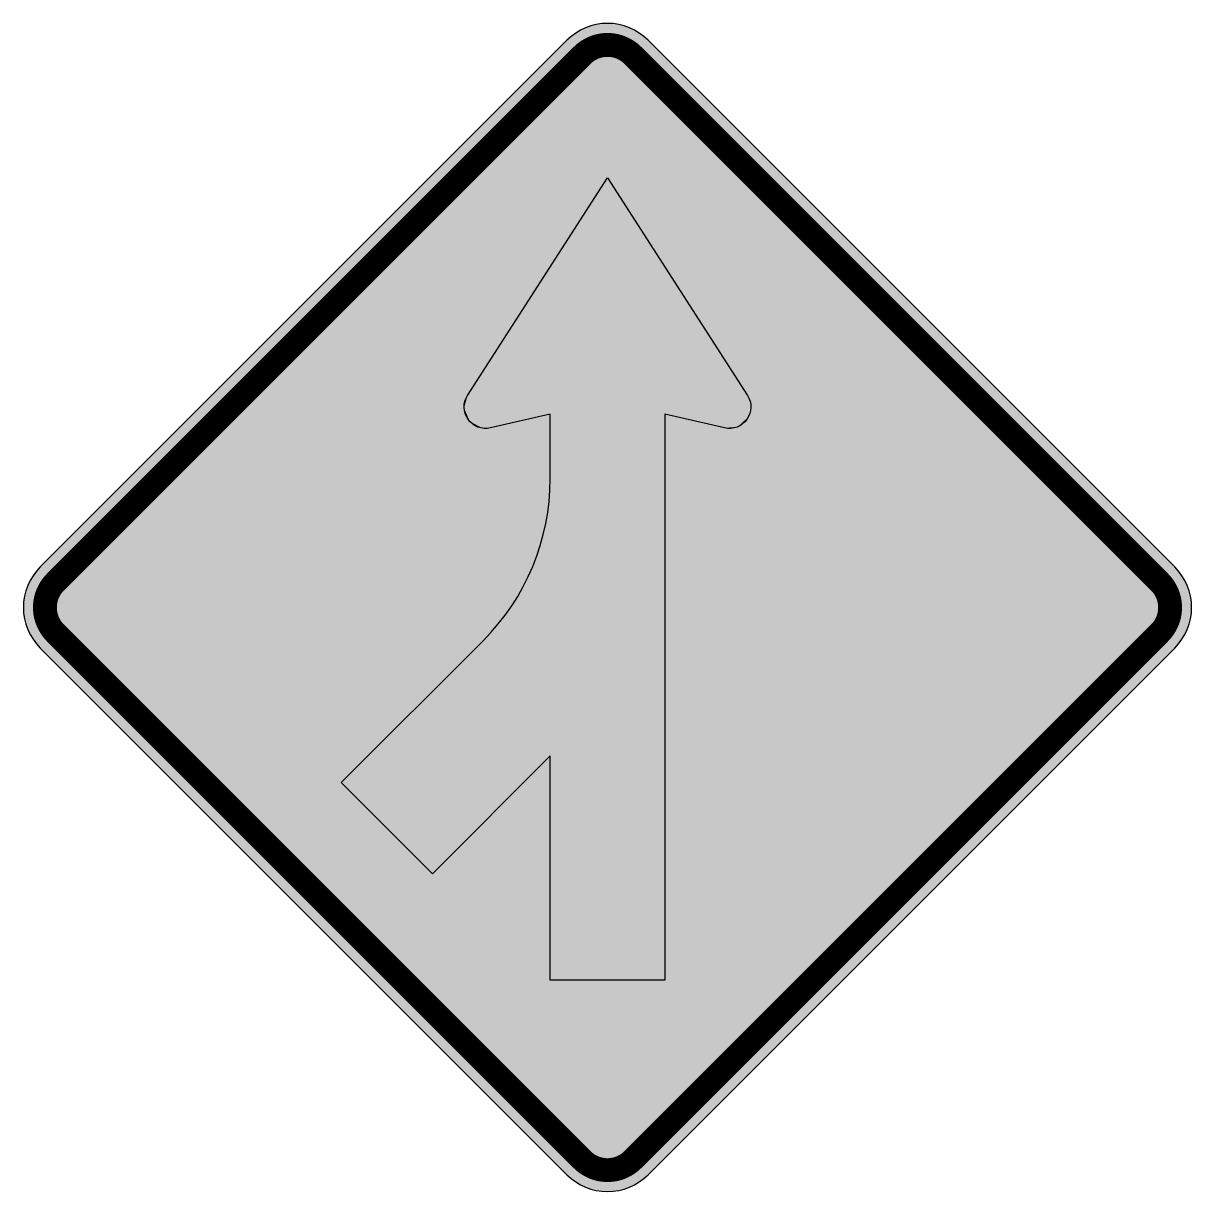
# Model space of a CAD drawing. Header units: millimetres. Extents: x -408 to 408, y -520 to 296.
import ezdxf

# ---------------------------------------------------------------- set-up
doc = ezdxf.new("R2010")
doc.units = ezdxf.units.MM
doc.header["$LTSCALE"] = 10
doc.header["$MEASUREMENT"] = 0
doc.layers.get('0').update_dxf_attribs({"linetype": 'CONTINUOUS'})

# ---------------------------------------------------------------- blocks, each defined once
blk = doc.blocks.new('*U0', base_point=(292260.05, 735682.9))
at = {"color": 0}
for points in [[(292244.03, 735705.62), (292341.72, 735857.55), (292439.4, 735705.62)], [(292241.67, 735696.7), (292242.3, 735701.87), (292244.03, 735705.62)], [(292245.7, 735687.26), (292241.67, 735696.7), (292244.03, 735705.62)], [(292241.67, 735696.7), (292241.76, 735699.31), (292242.3, 735701.87)], [(292242.3, 735701.87), (292243.27, 735704.3), (292244.03, 735705.62)], [(292244.03, 735705.62), (292439.4, 735705.62), (292441.41, 735700.82)], [(292244.03, 735705.62), (292441.41, 735700.82), (292440.11, 735690.64)], [(292301.72, 735692.59), (292245.7, 735687.26), (292244.03, 735705.62)], [(292244.03, 735705.62), (292440.11, 735690.64), (292381.72, 735692.59)], [(292301.72, 735692.59), (292244.03, 735705.62), (292381.72, 735692.59)], [(292439.4, 735705.62), (292440.62, 735703.31), (292441.41, 735700.82)], [(292441.41, 735700.82), (292441.66, 735695.61), (292440.11, 735690.64)], [(292441.41, 735700.82), (292441.76, 735698.22), (292441.66, 735695.61)], [(292242.85, 735691.62), (292242.04, 735694.11), (292241.67, 735696.7)], [(292245.7, 735687.26), (292242.85, 735691.62), (292241.67, 735696.7)], [(292301.72, 735692.59), (292254.85, 735682.62), (292245.7, 735687.26)], [(292301.72, 735692.59), (292260.05, 735682.9), (292254.85, 735682.62)], [(292381.72, 735692.59), (292301.72, 735453.91), (292272.78, 735555.7)], [(292381.72, 735692.59), (292272.78, 735555.7), (292286.73, 735579.85)], [(292381.72, 735692.59), (292286.73, 735579.85), (292296.26, 735606.06)], [(292381.72, 735692.59), (292296.26, 735606.06), (292301.11, 735633.52)], [(292301.11, 735633.52), (292301.72, 735647.47), (292381.72, 735692.59)], [(292381.72, 735692.59), (292381.72, 735297.55), (292301.72, 735297.55)], [(292381.72, 735692.59), (292301.72, 735297.55), (292301.72, 735453.91)], [(292301.72, 735647.47), (292301.72, 735692.59), (292381.72, 735692.59)], [(292440.11, 735690.64), (292423.38, 735682.9), (292381.72, 735692.59)], [(292441.66, 735695.61), (292441.11, 735693.06), (292440.11, 735690.64)], [(292245.7, 735687.26), (292244.09, 735689.32), (292242.85, 735691.62)], [(292249.86, 735684.13), (292247.65, 735685.51), (292245.7, 735687.26)], [(292254.85, 735682.62), (292249.86, 735684.13), (292245.7, 735687.26)], [(292254.85, 735682.62), (292252.29, 735683.16), (292249.86, 735684.13)], [(292440.11, 735690.64), (292432.58, 735683.67), (292423.38, 735682.9)], [(292440.11, 735690.64), (292436.96, 735686.49), (292432.58, 735683.67)], [(292436.96, 735686.49), (292434.89, 735684.89), (292432.58, 735683.67)], [(292440.11, 735690.64), (292438.72, 735688.43), (292436.96, 735686.49)], [(292260.05, 735682.9), (292257.46, 735682.53), (292254.85, 735682.62)], [(292432.58, 735683.67), (292427.5, 735682.53), (292423.38, 735682.9)], [(292427.5, 735682.53), (292424.88, 735682.63), (292423.38, 735682.9)], [(292432.58, 735683.67), (292430.09, 735682.88), (292427.5, 735682.53)], [(292301.72, 735453.91), (292254.85, 735534.33), (292272.78, 735555.7)], [(292301.72, 735453.91), (292155.86, 735435.34), (292254.85, 735534.33)], [(292301.72, 735453.91), (292219.5, 735371.7), (292155.86, 735435.34)]]:
    blk.add_solid(points, dxfattribs=at)

msp = doc.modelspace()

# ---------------------------------------------------------------- hatches: boundary and pattern name
h = msp.add_hatch(color=50)
edge = h.paths.add_edge_path(flags=16)
edge.add_line((17.68, -497.45), (385.37, -129.75))
edge.add_arc((367.7, -112.07), 25, 315, 405)
edge.add_line((385.37, -94.39), (17.68, 273.3))
edge.add_arc((0, 255.62), 25, 45, 135)
edge.add_line((-17.68, 273.3), (-385.37, -94.39))
edge.add_arc((-367.7, -112.07), 25, 135, 225)
edge.add_line((-385.37, -129.75), (-17.68, -497.45))
edge.add_arc((0, -479.77), 25, 225, 315)
edge = h.paths.add_edge_path()
edge.add_line((28.28, -508.05), (395.98, -140.36))
edge.add_arc((367.7, -112.07), 40, 315, 405)
edge.add_line((395.98, -83.79), (28.28, 283.91))
edge.add_arc((0, 255.62), 40, 45, 135)
edge.add_line((-28.28, 283.91), (-395.98, -83.79))
edge.add_arc((-367.7, -112.07), 40, 135, 225)
edge.add_line((-395.98, -140.36), (-28.28, -508.05))
edge.add_arc((0, -479.77), 40, 225, 315)
h = msp.add_hatch(color=50)
h.paths.add_polyline_path([(17.68, 273.3, 0.414214), (-17.68, 273.3), (-385.37, -94.39, 0.414214), (-385.37, -129.75), (-17.68, -497.45, 0.414214), (17.68, -497.45), (385.37, -129.75, 0.414214), (385.37, -94.39)])
h.paths.add_polyline_path([(-97.68, 35.99), (0, 187.93), (97.68, 35.99, -0.673471), (81.67, 13.27), (40, 22.97), (40, -372.07), (-40, -372.07), (-40, -215.71), (-122.22, -297.93), (-185.86, -234.29), (-86.86, -135.3, 0.198912), (-40, -22.16), (-40, 22.97), (-81.67, 13.27, -0.673471)], flags=16)

# ---------------------------------------------------------------- linework, layer by layer
for points in [[(28.28, -508.05), (395.98, -140.36, 0.414214), (395.98, -83.79), (28.28, 283.91, 0.414214), (-28.28, 283.91), (-395.98, -83.79, 0.414214), (-395.98, -140.36), (-28.28, -508.05, 0.414214)], [(-81.67, 13.27, -0.673471), (-97.68, 35.99), (0, 187.93), (97.68, 35.99, -0.673471), (81.67, 13.27), (40, 22.97), (40, -372.07), (-40, -372.07), (-40, -215.71), (-122.22, -297.93), (-185.86, -234.29), (-86.86, -135.3, 0.198912), (-40, -22.16), (-40, 22.97)]]:
    msp.add_lwpolyline(points, format="xyb", close=True)
at = {"const_width": 16.67}
msp.add_lwpolyline([(17.68, -497.45), (385.37, -129.75, 0.414214), (385.37, -94.39), (17.68, 273.3, 0.414214), (-17.68, 273.3), (-385.37, -94.39, 0.414214), (-385.37, -129.75), (-17.68, -497.45, 0.414214)], format="xyb", close=True, dxfattribs=at)

# ---------------------------------------------------------------- block references
msp.add_blockref('*U0', (-81.67, 13.27))

doc.saveas('drawing.dxf')
